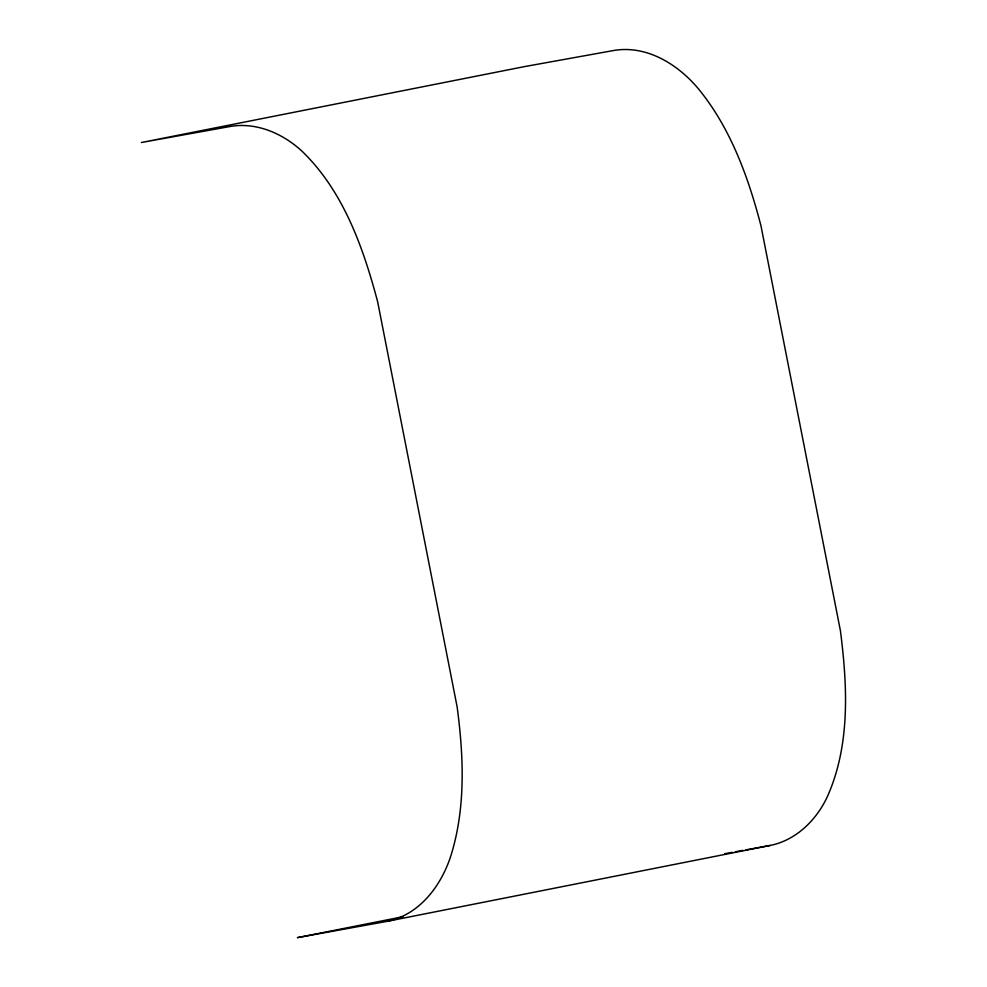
<?xml version="1.0" encoding="UTF-8"?>
<svg xmlns="http://www.w3.org/2000/svg" width="987" height="987" viewBox="0 0 987 987"><rect width="100%" height="100%" fill="white"/><g stroke="black" fill="none" stroke-linecap="round" stroke-linejoin="round"><path stroke-width="1.48" d="M386.916 921.389C419.339 915.011 441.177 885.882 450.825 855.914C465.901 807.835 463.68 756.202 457.117 706.815L377.626 301.664C363.167 247.404 343.365 191.157 302.096 151.295C283.17 133.714 257.052 122.178 230.933 126.348L141.4 142.51L524.726 66.561L614.259 50.399C647.213 45.057 678.229 64.587 698.599 89.04C730.676 128.298 748.306 177.179 760.952 225.715L840.443 630.866C847.451 686.125 850.523 745.382 827.057 797.323C816.089 820.419 795.904 840.295 770.242 845.44L386.916 921.389L297.395 937.65L403.041 916.713M724.717 853.706L732.305 852.336M735.34 851.781L742.927 850.399M745.962 849.856L770.242 845.44"/></g></svg>
